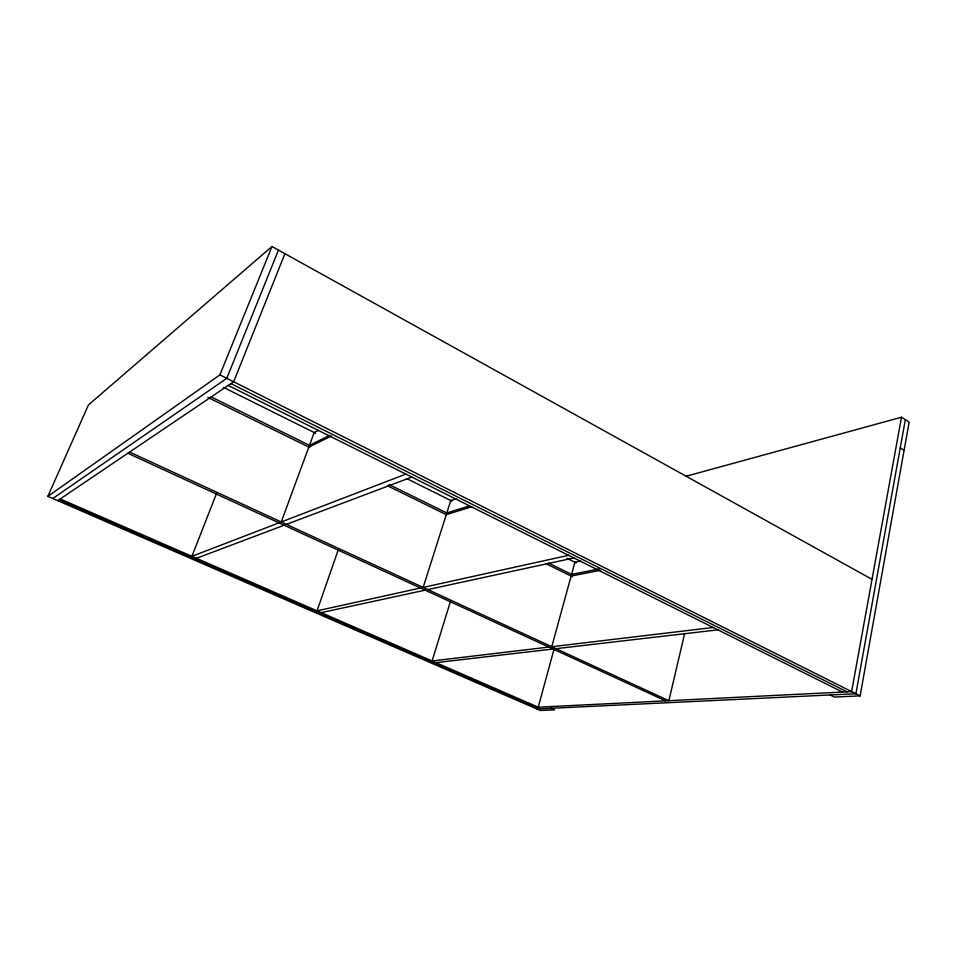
<?xml version="1.0" encoding="UTF-8"?>
<svg xmlns="http://www.w3.org/2000/svg" width="957" height="957" viewBox="0 0 957 957"><rect width="100%" height="100%" fill="white"/><g stroke="black" fill="none" stroke-linecap="round" stroke-linejoin="round"><path stroke-width="1.44" d="M830.174 694.973L834.372 697.055L860.128 695.871L909.15 422.073L901.494 417.228L685.81 476.335M905.334 419.656L855.893 693.741L536.865 708.97M901.494 417.228L851.622 691.612L533.348 707.438M684.662 633.474L668.871 700.703L129.614 452.075M554.247 648.463L538.217 707.199L60.219 498.944M450.544 601.104L432.097 660.964L548.78 647.076M338.407 549.366L317.054 610.841L420.482 588.005M216.629 493.19L191.914 556.328L278.977 522.857M284.923 253.689L233.652 381.783L57.707 500.643M278.463 250.1L226.785 378.338L52.791 498.501M550.981 708.3L554.534 709.855L540.382 710.501L47.85 496.36L219.895 374.881L271.967 246.499L872.03 579.356M47.85 496.36L88.427 404.955L271.967 246.499M318.179 430.494L314.183 432.516L281.25 521.984L405.876 474.098M309.47 445.328L329.507 435.495M308.824 447.086L331.517 435.997M196.436 558.29L284.133 525.237M286.418 524.376L411.857 477.076M456.405 498.657L450.771 500.499L423.161 587.419L568.566 555.311M446.811 512.964L469.456 505.894M446.273 514.663L471.741 506.767M321.205 612.659L425.147 590.158M427.839 589.572L573.865 557.955M580.684 561.053L574.882 562.273L551.77 646.717L713.156 627.493M571.568 574.391L599.261 568.901M571.114 576.054L600.266 570.312M435.925 662.639L553.014 649.025M556.017 648.667L717.894 629.85M58.963 499.805L535.776 707.319M127.831 453.271L665.617 700.859M207.86 397.442L309.721 447.529M387.453 485.749L446.429 514.746M545.61 563.517L572.418 576.688M211.03 396.856L310.092 445.639M389.092 484.541L447.996 513.538M548.409 562.991L571.162 574.2M223.555 387.406L315.714 433.282M406.546 478.488L451.967 501.097M566.831 558.266L576.186 562.919M230.948 383.613L847.053 691.839M228.256 385.432L842.519 692.067M219.895 374.881L860.128 695.871M900.238 447.9L904.102 450.292"/></g></svg>
